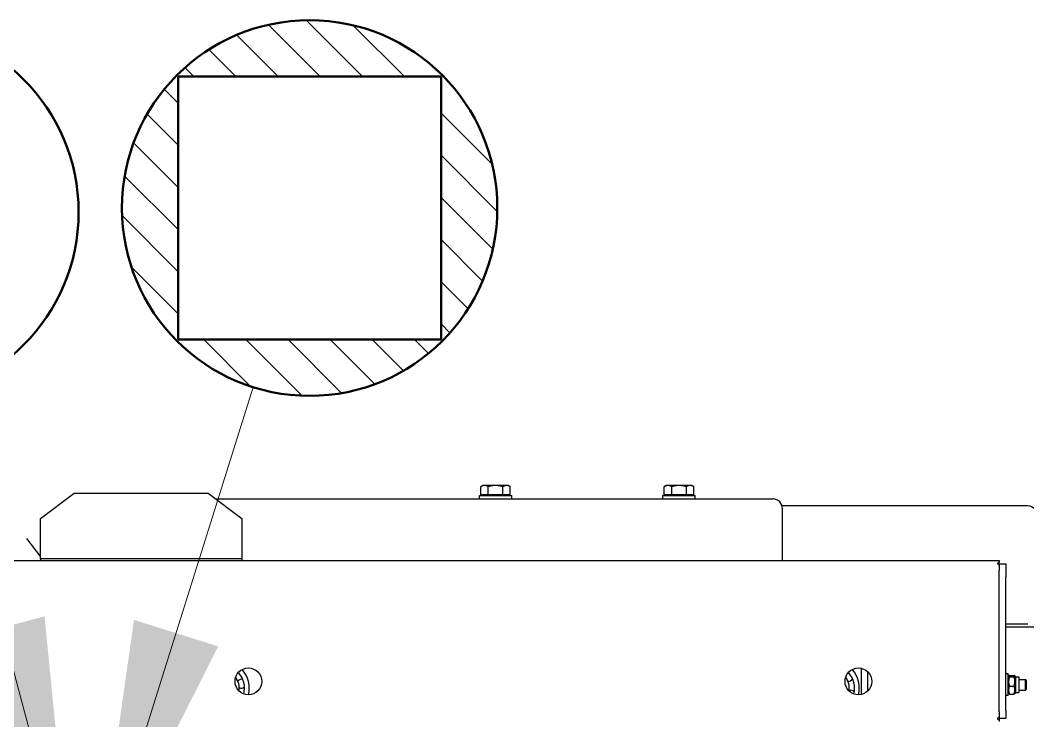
# Model space of a CAD drawing. Extents: x -3873 to 164127, y 7129 to 96529.
# Drawn here: x 54383 to 55135, y 50929 to 51451 of the extents above; entities that cross this region are included whole.
import ezdxf

# ---------------------------------------------------------------- set-up
doc = ezdxf.new("R2010")
doc.units = 0
doc.layers.get('0').update_dxf_attribs({"linetype": 'CONTINUOUS'})
doc.layers.add('CONSUMPTION', color=1, linetype='CONTINUOUS')
doc.layers.add('KROMEKA', color=1, linetype='CONTINUOUS')
for name, color, linetype, lineweight in [('Hatch (ISO)', 7, 'CONTINUOUS', 18), ('LAYOUT Kromeka', 1, 'CONTINUOUS', 5), ('Sketch Geometry (ISO)', 7, 'CONTINUOUS', 25)]:
    doc.layers.add(name, color=color, linetype=linetype, lineweight=lineweight)
doc.layers.get('CONSUMPTION').off()
doc.styles.add('ISO Proportional', font='isocp.shx', dxfattribs={"height": 200})
doc.dimstyles.new('General (ISO)', dxfattribs={"dimtxt": 200, "dimasz": 200, "dimexe": 10.101, "dimexo": 0.0625, "dimgap": 0.09, "dimtad": 0, "dimtoh": 1, "dimdec": 0, "dimzin": 0, "dimdsep": 46, "dimtxsty": 'ISO Proportional', "dimblk": 'CLOSED', "dimcen": 0.09, "dimclrd": 251, "dimclre": 251, "dimclrt": 7, "dimadec": 0, "dimazin": 0, "dimtfac": 1, "dimtdec": 0, "dimtofl": 0, "dimtmove": 0, "dimatfit": 3, "dimfxl": 0, "dimtolj": 1, "dimtzin": 0, "dimarcsym": 0})

# ---------------------------------------------------------------- blocks, each defined once
blk = doc.blocks.new('Sicak su')
at = {"layer": 'Hatch (ISO)', "lineweight": 35, "true_color": 0xff0000}
h = blk.add_hatch(dxfattribs=at)
h.set_pattern_fill('ANSI31', color=1, scale=2.54, style=0)
h.set_pattern_definition([(45, (0, 0), (-0.224506, 0.224506), [])])
h.paths.add_polyline_path([(1.4, 1.4), (1.4, -1.4), (-1.4, -1.4), (-1.4, 1.4)], flags=0)
edge = h.paths.add_edge_path()
edge.add_arc((0, 0), 2, 0, 360)
at = {"layer": 'Sketch Geometry (ISO)', "color": 1, "lineweight": 50, "true_color": 0xff0000}
for p, q in [((-1.4, 1.4), (1.4, 1.4)), ((-1.4, -1.4), (-1.4, 1.4)), ((1.4, 1.4), (1.4, -1.4)), ((1.4, -1.4), (-1.4, -1.4))]:
    blk.add_line(p, q, dxfattribs=at)
blk.add_circle((0, 0), 2, dxfattribs=at)
blk = doc.blocks.new('_Closed')
at = {"color": 0, "linetype": 'ByBlock', "lineweight": -2}
for p, q in [((-1, 0.1667), (0, 0)), ((-1, 0.1667), (-1, -0.1667)), ((0, 0), (-1, -0.1667)), ((0, 0), (-1, 0))]:
    blk.add_line(p, q, dxfattribs=at)
blk = doc.blocks.new('Soguk su')
at = {"layer": 'Sketch Geometry (ISO)', "color": 1, "lineweight": 50, "true_color": 0xff0000}
blk.add_circle((0, 0), 2, dxfattribs=at)
blk = doc.blocks.new('KD21-ara_yolma-64')
at = {"layer": 'KROMEKA', "color": 0}
for p, q in [((4419.02, 1490), (4419.02, -760)), ((4435.56, -34.5), (4421.86, -45)), ((4420.47, -45), (4419.02, -45)), ((4420.47, -45), (4450.47, -45)), ((4420.47, -195), (4420.47, -45)), ((4450.47, -45), (4469.22, -70)), ((4469.22, -70), (4469.22, -170)), ((4469.22, -170), (4450.47, -195)), ((4465, -175.63), (4465, -591.29)), ((4420.47, -195), (4419.02, -195)), ((4450.47, -195), (4420.47, -195)), ((4465, -372.38), (4467.5, -372.38)), ((4467.5, -372.38), (4467.5, -396.38)), ((4468.1, -375.78), (4467.5, -375.78)), ((4468.1, -378.89), (4468.1, -373.41)), ((4468.1, -373.41), (4474.15, -373.41)), ((4475, -374.88), (4474.15, -373.41)), ((4475, -376.15), (4475, -374.88)), ((4468.1, -389.86), (4468.1, -378.89)), ((4468.1, -378.89), (4474.15, -378.89)), ((4475, -384.38), (4475, -376.15)), ((4468.1, -389.86), (4474.15, -389.86)), ((4468.1, -395.35), (4468.1, -389.86)), ((4475, -392.61), (4475, -384.38)), ((4465, -396.38), (4467.5, -396.38)), ((4468.1, -392.98), (4467.5, -392.98)), ((4468.1, -395.35), (4474.15, -395.35)), ((4475, -393.88), (4474.15, -395.35)), ((4475, -393.88), (4475, -392.61)), ((4465, -509.19), (4467.5, -509.19)), ((4467.5, -509.19), (4467.5, -533.19)), ((4468.1, -515.7), (4468.1, -510.22)), ((4468.1, -510.22), (4474.15, -510.22)), ((4475, -511.69), (4474.15, -510.22)), ((4468.1, -512.59), (4467.5, -512.59)), ((4468.1, -526.67), (4468.1, -515.7)), ((4468.1, -515.7), (4474.15, -515.7)), ((4475, -512.96), (4475, -511.69)), ((4475, -521.19), (4475, -512.96)), ((4475, -529.41), (4475, -521.19)), ((4465, -533.19), (4467.5, -533.19)), ((4468.1, -529.79), (4467.5, -529.79)), ((4468.1, -526.67), (4474.15, -526.67)), ((4468.1, -532.16), (4468.1, -526.67)), ((4468.1, -532.16), (4474.15, -532.16)), ((4475, -530.69), (4474.15, -532.16)), ((4475, -530.69), (4475, -529.41)), ((4419.02, -598.33), (4457.5, -598.33)), ((4460, -597.93), (4460, -781.36)), ((4338.78, -657.11), (4319.22, -657.11)), ((4321.96, -662.11), (4336.04, -662.11)), ((4300.23, -760), (4299, -760)), ((4302.32, -760), (4300.23, -760)), ((4301.52, -760), (4301.52, -765)), ((4307.52, -765), (4301.52, -765)), ((4306.4, -760), (4302.32, -760)), ((4306.4, -760), (4411.62, -760)), ((4307.52, -765), (4407.02, -765)), ((4318.52, -766.6), (4318.52, -765)), ((4318.52, -766.6), (4334.52, -766.6)), ((4320.72, -766.6), (4319.96, -767.04)), ((4332.32, -766.6), (4333.08, -767.04)), ((4334.52, -766.6), (4334.52, -765)), ((4369.5, -800.28), (4369.5, -765)), ((4372, -765), (4372, -781.36)), ((4416.52, -765), (4407.02, -765)), ((4415.7, -760), (4411.62, -760)), ((4415.7, -760), (4417.79, -760)), ((4416.52, -760), (4416.52, -765)), ((4419.02, -760), (4417.79, -760)), ((4319.57, -767.58), (4319.57, -771.12)), ((4320.72, -772.1), (4319.96, -771.66)), ((4332.32, -772.1), (4320.72, -772.1)), ((4320.72, -772.1), (4320.72, -774.6)), ((4325.49, -767.58), (4325.49, -771.12)), ((4332.32, -772.1), (4333.08, -771.66)), ((4332.32, -772.1), (4332.32, -774.6)), ((4332.44, -767.58), (4332.44, -771.12)), ((4333.47, -767.58), (4333.47, -771.12)), ((4332.32, -774.6), (4320.72, -774.6)), ((4322.52, -774.6), (4322.52, -779.5)), ((4322.52, -779.5), (4330.52, -779.5)), ((4323.02, -780), (4322.52, -779.5)), ((4330.02, -780), (4323.02, -780)), ((4330.02, -780), (4330.52, -779.5)), ((4330.52, -774.6), (4330.52, -779.5))]:
    blk.add_line(p, q, dxfattribs=at)
for centre in [(4329, -200), (4329, -655)]:
    blk.add_circle(centre, 10, dxfattribs=at)
for centre, radius, start, end in [((4324, -179.61), 21, 256.22424, 311.32395), ((4324, -179.61), 17.48, 255.4927, 312.05549), ((4324, -179.61), 13.52, 261.04706, 306.50113), ((4327.3, -194.75), 3.3, 150.36344, 224.41693), ((4327.3, -194.75), 3.3, 340.15454, 54.20803), ((4324, -634.61), 13.52, 261.04706, 306.50113), ((4324, -634.61), 21, 256.22424, 311.32395), ((4324, -634.61), 17.48, 255.4927, 312.05549), ((4319.06, -649.3), 3.3, 309.30232, 23.3558), ((4332.41, -647.63), 3.3, 170.93978, 244.99327)]:
    blk.add_arc(centre, radius, start, end, dxfattribs=at)
blk.add_ellipse((4457.5, -591.29), major_axis=(7.5, 0), ratio=0.939693, start_param=4.712389, end_param=6.283185, dxfattribs=at)
for points, weights in [([(4475, -376.15), (4475, -374.88), (4474.15, -373.41)], [1, 1.0379548493, 1]), ([(4474.15, -378.89), (4475, -377.42), (4475, -376.15)], [1, 1.0379548493, 1]), ([(4475, -384.38), (4475, -381.83), (4474.15, -378.89)], [1, 1.0379548493, 1]), ([(4474.15, -389.86), (4475, -386.92), (4475, -384.38)], [1, 1.0379548493, 1]), ([(4475, -392.61), (4475, -391.33), (4474.15, -389.86)], [1, 1.0379548493, 1]), ([(4474.15, -395.35), (4475, -393.88), (4475, -392.61)], [1, 1.0379548493, 1]), ([(4475, -512.96), (4475, -511.69), (4474.15, -510.22)], [1, 1.0379548493, 1]), ([(4474.15, -515.7), (4475, -514.23), (4475, -512.96)], [1, 1.0379548493, 1]), ([(4475, -521.19), (4475, -518.64), (4474.15, -515.7)], [1, 1.0379548493, 1]), ([(4474.15, -526.67), (4475, -523.73), (4475, -521.19)], [1, 1.0379548493, 1]), ([(4475, -529.41), (4475, -528.14), (4474.15, -526.67)], [1, 1.0379548493, 1]), ([(4474.15, -532.16), (4475, -530.69), (4475, -529.41)], [1, 1.0379548493, 1]), ([(4325.49, -767.58), (4322.53, -766.5), (4319.57, -767.58)], [1, 1.15470053838, 1]), ([(4319.57, -767.58), (4319.77, -767.15), (4319.96, -767.04)], [1, 1.05745103546, 1.0722309657]), ([(4319.96, -771.66), (4319.77, -771.55), (4319.57, -771.12)], [1.07223096568, 1.05745103543, 1]), ([(4319.57, -771.12), (4322.53, -772.2), (4325.49, -771.12)], [1, 1.15470053838, 1]), ([(4332.44, -767.58), (4328.97, -766.5), (4325.49, -767.58)], [1, 1.15470053838, 1]), ([(4325.49, -771.12), (4328.97, -772.2), (4332.44, -771.12)], [1, 1.15470053838, 1]), ([(4333.47, -767.58), (4332.96, -766.5), (4332.44, -767.58)], [1, 1.15470053838, 1]), ([(4332.44, -771.12), (4332.96, -772.2), (4333.47, -771.12)], [1, 1.15470053838, 1])]:
    blk.add_rational_spline(points, weights, degree=2, dxfattribs=at)
for points, knots in [([(4300.23, -760), (4300.23, -759.95), (4300.23, -759.87), (4300.26, -759.73), (4300.27, -759.67), (4300.31, -759.55), (4300.34, -759.49), (4300.42, -759.35), (4300.49, -759.27), (4300.66, -759.13), (4300.76, -759.07), (4300.98, -759.01), (4301.08, -759), (4301.3, -759), (4301.42, -759.02), (4301.71, -759.11), (4301.87, -759.2), (4302.07, -759.39), (4302.15, -759.48), (4302.24, -759.63), (4302.26, -759.69), (4302.32, -759.86), (4302.32, -759.94), (4302.32, -760)], [0, 0, 0, 0, 0.0158099, 0.0158099, 0.0263793, 0.0263793, 0.0394497, 0.0394497, 0.0602505, 0.0602505, 0.084581, 0.084581, 0.1061004, 0.1061004, 0.1288517, 0.1288517, 0.1615166, 0.1615166, 0.180803, 0.180803, 0.1920874, 0.1920874, 0.2095613, 0.2095613, 0.2095613, 0.2095613]), ([(4415.7, -760), (4415.7, -759.95), (4415.7, -759.87), (4415.74, -759.73), (4415.77, -759.67), (4415.83, -759.55), (4415.87, -759.49), (4415.98, -759.35), (4416.07, -759.27), (4416.29, -759.13), (4416.42, -759.07), (4416.65, -759.01), (4416.77, -759), (4416.99, -759), (4417.1, -759.02), (4417.34, -759.11), (4417.47, -759.2), (4417.62, -759.39), (4417.67, -759.48), (4417.74, -759.63), (4417.75, -759.69), (4417.79, -759.86), (4417.79, -759.94), (4417.79, -760)], [0, 0, 0, 0, 0.0158099, 0.0158099, 0.0263793, 0.0263793, 0.0394497, 0.0394497, 0.0602505, 0.0602505, 0.084581, 0.084581, 0.1061004, 0.1061004, 0.1288517, 0.1288517, 0.1615166, 0.1615166, 0.180803, 0.180803, 0.1920874, 0.1920874, 0.2095613, 0.2095613, 0.2095613, 0.2095613]), ([(4460, -781.36), (4460, -783.27), (4459.12, -785.17), (4457.68, -786.44), (4456.54, -787.44), (4455.07, -788.05), (4453.6, -788.17)], [0, 0, 0, 0, 0.880352, 0.880352, 0.880352, 1.570796, 1.570796, 1.570796, 1.570796])]:
    blk.add_open_spline(points, degree=3, knots=knots, dxfattribs=at)
at = {"layer": 'CONSUMPTION', "xscale": 70, "yscale": 70, "zscale": 70}
for name, p in [('Soguk su', (4678.74, 66.65)), ('Sicak su', (4681.8, -245.66))]:
    blk.add_blockref(name, p, dxfattribs=at)
at = {"layer": 'KROMEKA', "color": 0}
for points in [[(4175.8, -67.86), (4543.49, 30.48)], [(4174.19, -86.07), (4548.24, -203.67)]]:
    blk.add_leader(points, dimstyle='General (ISO)', override={"dimtad": 0}, dxfattribs=at)

msp = doc.modelspace()

# ---------------------------------------------------------------- block references
at = {"layer": 'LAYOUT Kromeka', "ltscale": 20, "rotation": 89.99999999999999}
msp.add_blockref('KD21-ara_yolma-64', (54353.46, 46629.41), dxfattribs=at)

doc.saveas('drawing.dxf')
